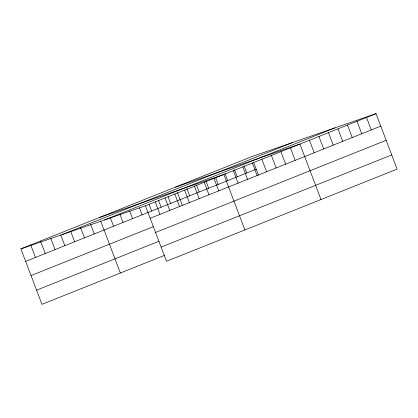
<?xml version="1.0" encoding="UTF-8"?>
<svg xmlns="http://www.w3.org/2000/svg" width="418" height="418" viewBox="0 0 418 418"><rect width="100%" height="100%" fill="white"/><g stroke="black" fill="none" stroke-linecap="round" stroke-linejoin="round"><path stroke-width="0.63" d="M20.9 248.882L251.5 156.729L376.028 113.649L397.1 169.118L166.5 261.271L145.427 205.808L20.9 248.882L41.972 304.351L164.368 255.435M61.995 234.665L292.595 142.512M104.333 220.02L334.938 127.866M145.427 205.808L376.028 113.649M25.639 261.365L256.244 169.212M150.172 218.285L380.772 126.131M31.031 275.551L153.427 226.634M155.559 232.471L386.159 140.317M36.58 290.165L158.981 241.249M161.108 247.085L391.713 154.932M175.403 187.139L299.931 144.064L321.003 199.527M99.306 217.548L223.834 174.473L244.901 229.942M366.518 117.453L371.257 129.935M357.003 121.251L361.748 133.734M347.494 125.055L352.233 137.538M337.979 128.854L342.723 141.336M328.47 132.658L333.209 145.14M318.955 136.461L323.699 148.939M309.445 140.26L314.184 152.742M290.421 147.862L295.16 160.345M280.906 151.666L285.651 164.149M271.397 155.465L276.136 167.947M261.882 159.268L266.621 171.751M253.757 162.67L258.491 175.121M252.367 163.067L257.112 175.55M244.023 165.878L246.73 173.01M242.858 166.871L247.597 179.353M234.508 169.682L237.22 176.814M233.343 170.669L238.088 183.152M224.999 173.48L227.706 180.613M215.484 177.284L218.196 184.416M214.032 178.392L218.776 190.869M205.975 181.083L208.681 188.215M204.23 182.305L208.974 194.788M196.46 184.887L199.172 192.019M194.433 186.224L199.172 198.707M186.945 188.685L189.657 195.817M184.631 190.138L189.37 202.62M177.436 192.489L182.389 205.531M174.828 194.056L179.573 206.539M168.151 196.883L170.633 203.42M165.032 197.97L169.771 210.453M158.636 200.687L161.118 207.224M155.23 201.889L159.969 214.371M149.127 204.486L151.609 211.027M139.387 207.694L142.094 214.826M129.648 210.902L132.584 218.63M119.909 214.11L123.07 222.428M110.169 217.313L113.56 226.232M100.66 221.117L120.374 273.017M90.633 224.44L94.243 233.949M80.606 227.763L84.446 237.863M70.579 231.081L74.644 241.782M60.777 235L64.842 245.7M50.756 238.323L55.045 249.614M40.499 241.05L45.243 253.533M30.702 244.964L35.441 257.446"/></g></svg>
